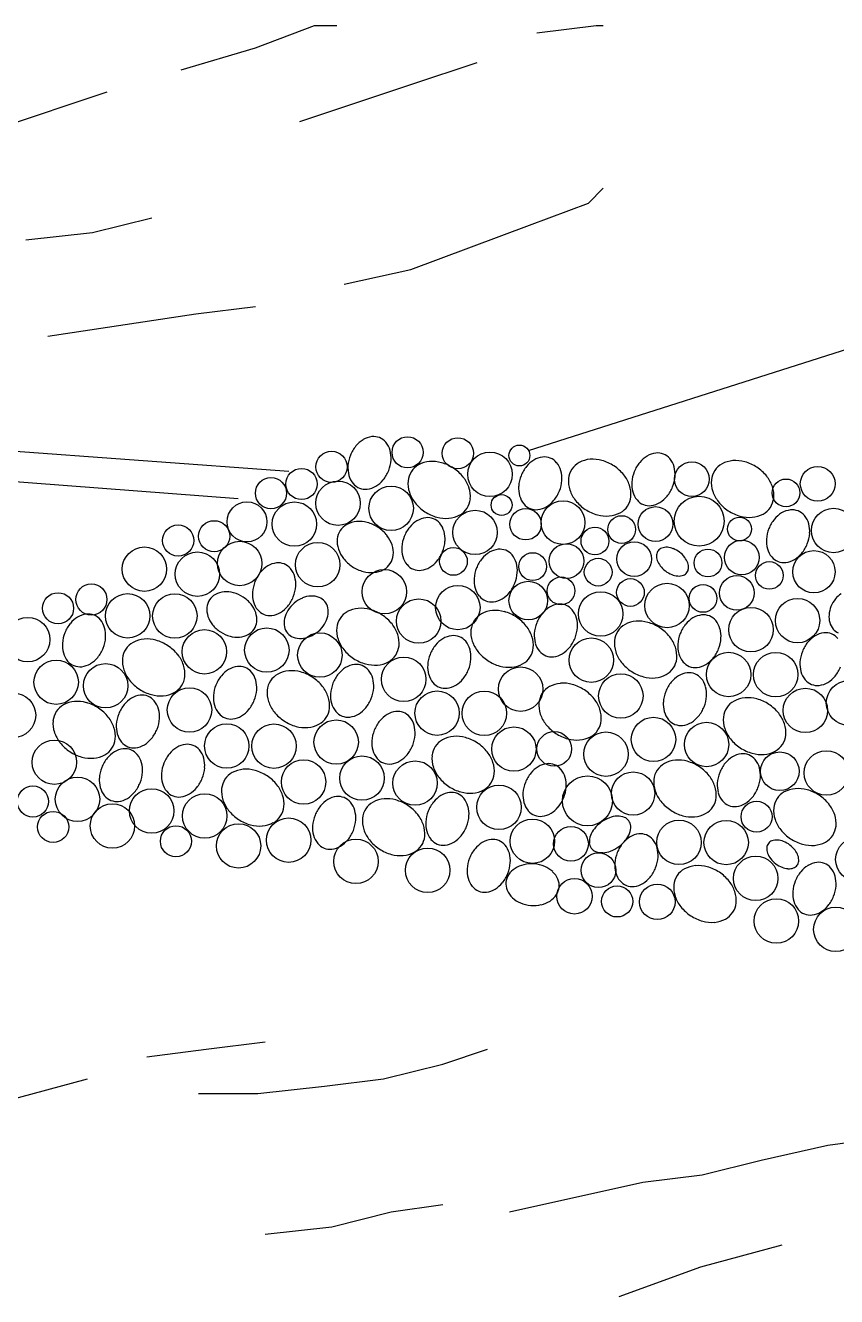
# Paper-space layout 'ESC' of a CAD drawing. Header units: feet, sheet in inches. Extents: x -1.2 to 33.8, y 0.1 to 22.9.
# Drawn here: x 27.575 to 28.663, y 5.804 to 7.51 of the extents above; entities that cross this region are included whole.
import ezdxf

# ---------------------------------------------------------------- set-up
doc = ezdxf.new("R2010")
doc.units = ezdxf.units.FT
doc.header["$MEASUREMENT"] = 0
doc.layers.add('TBLK', color=7, linetype='Continuous')

# ---------------------------------------------------------------- blocks, each defined once
blk = doc.blocks.new('ESC DET')
at = {"layer": 'TBLK'}
for p, q in [((29.5364, 7.9887), (29.6156, 8.0186)), ((29.6156, 8.0186), (29.6456, 8.0186)), ((29.9138, 8.0087), (29.9934, 8.0186)), ((29.9934, 8.0186), (30.0031, 8.0186)), ((29.4368, 7.9588), (29.5364, 7.9887)), ((29.7448, 7.9391), (29.8341, 7.969)), ((29.5961, 7.8895), (29.7448, 7.9391)), ((29.0099, 7.8199), (29.3377, 7.9293)), ((29.9832, 7.7802), (30.0031, 7.8002)), ((29.904, 7.7506), (29.9832, 7.7802)), ((29.3178, 7.7405), (29.3974, 7.7605)), ((29.7448, 7.6909), (29.904, 7.7506)), ((29.2284, 7.7306), (29.3178, 7.7405)), ((29.6554, 7.6711), (29.7448, 7.6909)), ((29.2581, 7.6015), (29.4567, 7.6314)), ((29.4567, 7.6314), (29.5364, 7.6413)), ((29.9027, 7.4482), (30.3327, 7.5851)), ((27.815, 7.549), (29.5811, 7.4204)), ((27.815, 7.5133), (29.5131, 7.3836)), ((29.4703, 6.6447), (29.5495, 6.6545)), ((29.3906, 6.6345), (29.4703, 6.6447)), ((29.788, 6.6247), (29.8477, 6.6447)), ((29.7083, 6.6049), (29.788, 6.6247)), ((29.2018, 6.5751), (29.311, 6.6049)), ((29.6291, 6.5951), (29.7083, 6.6049)), ((29.5397, 6.5849), (29.6291, 6.5951)), ((29.4601, 6.5849), (29.5397, 6.5849)), ((30.3043, 6.5156), (30.3741, 6.5255)), ((30.2149, 6.4956), (30.3043, 6.5156)), ((30.1357, 6.4759), (30.2149, 6.4956)), ((29.8773, 6.4263), (30.0561, 6.466)), ((30.0561, 6.466), (30.1357, 6.4759)), ((29.7185, 6.4263), (29.788, 6.4362)), ((29.6389, 6.4063), (29.7185, 6.4263)), ((29.5495, 6.3964), (29.6389, 6.4063)), ((30.1338, 6.3523), (30.2431, 6.3822)), ((30.0245, 6.3126), (30.1338, 6.3523))]:
    blk.add_line(p, q, dxfattribs=at)
for centre, radius in [((29.7406, 7.4456), 0.0209), ((29.808, 7.4443), 0.0209), ((29.6386, 7.4261), 0.0209), ((29.8511, 7.4161), 0.0298), ((29.8906, 7.4413), 0.014), ((29.5983, 7.4031), 0.0209), ((30.122, 7.4097), 0.0233), ((30.2908, 7.4034), 0.0233), ((29.5573, 7.3908), 0.0209), ((29.6473, 7.3773), 0.0298), ((30.2483, 7.3912), 0.0186), ((29.7185, 7.3705), 0.0298), ((29.8667, 7.3749), 0.014), ((29.5251, 7.3523), 0.0268), ((29.5887, 7.3493), 0.0298), ((29.8989, 7.3491), 0.0211), ((29.9491, 7.3513), 0.0293), ((30.0732, 7.3494), 0.0233), ((30.1318, 7.3532), 0.0334), ((30.3121, 7.3407), 0.0298), ((29.4811, 7.333), 0.0209), ((29.8311, 7.3381), 0.0298), ((30.0278, 7.342), 0.0186), ((30.1859, 7.3427), 0.016), ((29.4327, 7.3272), 0.0209), ((29.9919, 7.3265), 0.0186), ((29.5153, 7.2964), 0.0298), ((29.62, 7.2948), 0.0298), ((29.9538, 7.2997), 0.0233), ((30.0446, 7.3024), 0.0233), ((30.1889, 7.3045), 0.0233), ((29.3875, 7.2888), 0.0298), ((29.4586, 7.2821), 0.0298), ((29.8021, 7.2992), 0.0186), ((29.9084, 7.2923), 0.0186), ((29.9963, 7.2848), 0.0186), ((30.1436, 7.2971), 0.0186), ((30.2857, 7.2853), 0.0284), ((29.7094, 7.2585), 0.0298), ((30.2259, 7.2804), 0.0185), ((29.3163, 7.2481), 0.0209), ((29.9025, 7.2466), 0.0259), ((29.9465, 7.2597), 0.0186), ((30.0396, 7.2575), 0.0186), ((30.0887, 7.24), 0.0298), ((30.137, 7.2495), 0.0186), ((30.1824, 7.2569), 0.0233), ((29.2716, 7.2363), 0.0209), ((29.365, 7.2262), 0.0298), ((29.4283, 7.226), 0.0298), ((29.808, 7.2373), 0.0298), ((29.9996, 7.2287), 0.0298), ((29.7555, 7.2191), 0.0298), ((30.2013, 7.2076), 0.0298), ((30.2638, 7.2198), 0.0298), ((29.231, 7.1943), 0.0298), ((29.468, 7.1779), 0.0298), ((29.5517, 7.1802), 0.0298), ((29.6229, 7.1735), 0.0298), ((29.987, 7.1667), 0.0298), ((29.2691, 7.1371), 0.0298), ((29.7354, 7.141), 0.0298), ((30.1713, 7.1474), 0.0298), ((30.2345, 7.1473), 0.0298), ((29.3354, 7.1323), 0.0298), ((29.8922, 7.1278), 0.0298), ((30.0267, 7.1186), 0.0298), ((30.3321, 7.1092), 0.0298), ((29.2118, 7.0927), 0.0298), ((29.448, 7.0998), 0.0298), ((29.7802, 7.0956), 0.0298), ((29.8435, 7.0954), 0.0298), ((30.2743, 7.0992), 0.0298), ((29.498, 7.0515), 0.0298), ((29.5613, 7.0513), 0.0298), ((29.6448, 7.0567), 0.0298), ((30.0705, 7.0603), 0.0298), ((30.1417, 7.0535), 0.0298), ((29.8832, 7.0473), 0.0298), ((29.9374, 7.0475), 0.0233), ((30.0067, 7.0405), 0.0298), ((29.2667, 7.0297), 0.0298), ((29.601, 7.0032), 0.0298), ((29.6794, 7.0084), 0.0298), ((29.7506, 7.0017), 0.0298), ((30.24, 7.0176), 0.0259), ((30.3025, 7.0153), 0.0298), ((30.0432, 6.9877), 0.029), ((29.2379, 6.977), 0.0209), ((29.2977, 6.98), 0.0298), ((29.8632, 6.9692), 0.0298), ((29.9819, 6.9778), 0.0336), ((29.3972, 6.9643), 0.0298), ((29.4684, 6.9576), 0.0298), ((29.265, 6.9428), 0.0209), ((29.3446, 6.9442), 0.0298), ((30.2088, 6.9566), 0.0208), ((29.4298, 6.9236), 0.0209), ((29.5138, 6.9174), 0.0298), ((29.581, 6.9251), 0.0298), ((29.908, 6.9237), 0.0298), ((30.1047, 6.9221), 0.0298), ((30.168, 6.9219), 0.0298), ((29.6713, 6.8966), 0.0298), ((29.9598, 6.9201), 0.0233), ((30.3447, 6.8993), 0.0298), ((29.7675, 6.8847), 0.0298), ((29.9967, 6.8847), 0.0233), ((30.2077, 6.8738), 0.0298), ((29.9645, 6.8498), 0.0238), ((30.0217, 6.8429), 0.0209), ((30.0756, 6.8423), 0.0238), ((30.2354, 6.8166), 0.0298), ((30.3151, 6.8054), 0.0298)]:
    blk.add_circle(centre, radius, dxfattribs=at)
for centre, radius, start, end in [((29.7003, 7.4305), 0.0375, 121.1501, 140.8811), ((29.6962, 7.4373), 0.0296, 96.9668, 121.1501), ((29.6951, 7.4456), 0.0212, 68.3117, 96.9668), ((29.6951, 7.4456), 0.0212, 39.6566, 68.3117), ((29.6887, 7.4402), 0.0296, 15.4734, 39.6566), ((29.7084, 7.4239), 0.048, 158.3117, 175.7424), ((29.7084, 7.4239), 0.048, 140.8811, 158.3117), ((29.681, 7.4381), 0.0375, 355.7424, 15.4734), ((29.9252, 7.4099), 0.0296, 96.9668, 121.1501), ((29.9242, 7.4182), 0.0212, 68.3117, 96.9668), ((30.0812, 7.4085), 0.0375, 121.1501, 140.8811), ((30.0771, 7.4153), 0.0296, 96.9668, 121.1501), ((30.0761, 7.4236), 0.0212, 68.3117, 96.9668), ((30.0761, 7.4236), 0.0212, 39.6566, 68.3117), ((29.698, 7.4247), 0.0375, 175.7424, 195.4734), ((29.6706, 7.4389), 0.048, 320.8811, 338.3117), ((29.6706, 7.4389), 0.048, 338.3117, 355.7424), ((29.7686, 7.4046), 0.0275, 118.6246, 146.5917), ((29.7731, 7.3964), 0.0369, 94.5496, 118.6246), ((29.7738, 7.3876), 0.0457, 74.4989, 94.5496), ((29.7707, 7.3766), 0.0572, 56.5917, 74.4989), ((29.7707, 7.3766), 0.0572, 38.6845, 56.5917), ((29.9375, 7.3965), 0.048, 140.8811, 158.3117), ((29.9293, 7.4031), 0.0375, 121.1501, 140.8811), ((29.9242, 7.4182), 0.0212, 39.6566, 68.3117), ((29.9178, 7.4129), 0.0296, 15.4734, 39.6566), ((29.9839, 7.4077), 0.0275, 146.5917, 174.5588), ((29.9839, 7.4077), 0.0275, 118.6246, 146.5917), ((29.9884, 7.3995), 0.0369, 94.5496, 118.6246), ((29.9891, 7.3907), 0.0457, 74.4989, 94.5496), ((29.986, 7.3796), 0.0572, 56.5917, 74.4989), ((29.986, 7.3796), 0.0572, 38.6845, 56.5917), ((30.0893, 7.4019), 0.048, 140.8811, 158.3117), ((30.0696, 7.4183), 0.0296, 15.4734, 39.6566), ((30.062, 7.4162), 0.0375, 355.7424, 15.4734), ((30.1756, 7.4059), 0.0275, 118.6246, 146.5917), ((30.1801, 7.3977), 0.0369, 94.5496, 118.6246), ((30.1808, 7.3889), 0.0457, 74.4989, 94.5496), ((30.1778, 7.3778), 0.0572, 56.5917, 74.4989), ((30.1778, 7.3778), 0.0572, 38.6845, 56.5917), ((29.6903, 7.4225), 0.0296, 195.4734, 219.6566), ((29.6787, 7.4323), 0.0375, 301.1501, 320.8811), ((29.7779, 7.4038), 0.0369, 174.5588, 198.6338), ((29.7686, 7.4046), 0.0275, 146.5917, 174.5588), ((29.7797, 7.3837), 0.0457, 18.6338, 38.6845), ((29.9375, 7.3965), 0.048, 158.3117, 175.7424), ((29.8997, 7.4115), 0.048, 338.3117, 355.7424), ((29.9101, 7.4108), 0.0375, 355.7424, 15.4734), ((29.9933, 7.4068), 0.0369, 174.5588, 198.6338), ((29.995, 7.3868), 0.0457, 18.6338, 38.6845), ((30.0789, 7.4027), 0.0375, 175.7424, 195.4734), ((30.0893, 7.4019), 0.048, 158.3117, 175.7424), ((30.0516, 7.417), 0.048, 338.3117, 355.7424), ((30.185, 7.405), 0.0369, 174.5588, 198.6338), ((30.1756, 7.4059), 0.0275, 146.5917, 174.5588), ((30.1867, 7.385), 0.0457, 18.6338, 38.6845), ((29.6839, 7.4172), 0.0212, 219.6566, 248.3117), ((29.6839, 7.4172), 0.0212, 248.3117, 276.9668), ((29.6828, 7.4255), 0.0296, 276.9668, 301.1501), ((29.7863, 7.4066), 0.0457, 198.6338, 218.6845), ((29.788, 7.3865), 0.0369, 354.5588, 18.6338), ((29.927, 7.3973), 0.0375, 175.7424, 195.4734), ((29.9194, 7.3952), 0.0296, 195.4734, 219.6566), ((29.8997, 7.4115), 0.048, 320.8811, 338.3117), ((30.0016, 7.4097), 0.0457, 198.6338, 218.6845), ((30.0033, 7.3896), 0.0369, 354.5588, 18.6338), ((30.0712, 7.4006), 0.0296, 195.4734, 219.6566), ((30.0516, 7.417), 0.048, 320.8811, 338.3117), ((30.1933, 7.4079), 0.0457, 198.6338, 218.6845), ((30.1951, 7.3878), 0.0369, 354.5588, 18.6338), ((29.7952, 7.4137), 0.0572, 218.6845, 236.5917), ((29.7974, 7.3856), 0.0275, 298.6246, 326.5917), ((29.7974, 7.3856), 0.0275, 326.5917, 354.5588), ((29.9129, 7.3898), 0.0212, 219.6566, 248.3117), ((29.9129, 7.3898), 0.0212, 248.3117, 276.9668), ((29.9119, 7.3981), 0.0296, 276.9668, 301.1501), ((29.9078, 7.4049), 0.0375, 301.1501, 320.8811), ((30.0105, 7.4168), 0.0572, 218.6845, 236.5917), ((30.0127, 7.3887), 0.0275, 298.6246, 326.5917), ((30.0127, 7.3887), 0.0275, 326.5917, 354.5588), ((30.0648, 7.3952), 0.0212, 219.6566, 248.3117), ((30.0648, 7.3952), 0.0212, 248.3117, 276.9668), ((30.0638, 7.4036), 0.0296, 276.9668, 301.1501), ((30.0597, 7.4104), 0.0375, 301.1501, 320.8811), ((30.2023, 7.415), 0.0572, 218.6845, 236.5917), ((30.2044, 7.3869), 0.0275, 298.6246, 326.5917), ((30.2044, 7.3869), 0.0275, 326.5917, 354.5588), ((29.7726, 7.3217), 0.0375, 121.1501, 140.8811), ((29.7685, 7.3284), 0.0296, 96.9668, 121.1501), ((29.7952, 7.4137), 0.0572, 236.5917, 254.4989), ((29.7675, 7.3368), 0.0212, 68.3117, 96.9668), ((29.7675, 7.3368), 0.0212, 39.6566, 68.3117), ((29.7922, 7.4027), 0.0457, 254.4989, 274.5496), ((29.7929, 7.3939), 0.0369, 274.5496, 298.6246), ((30.0105, 7.4168), 0.0572, 236.5917, 254.4989), ((30.0075, 7.4058), 0.0457, 254.4989, 274.5496), ((30.0082, 7.397), 0.0369, 274.5496, 298.6246), ((30.2023, 7.415), 0.0572, 236.5917, 254.4989), ((30.1992, 7.404), 0.0457, 254.4989, 274.5496), ((30.1999, 7.3952), 0.0369, 274.5496, 298.6246), ((30.2699, 7.3255), 0.048, 140.8811, 158.3117), ((30.2618, 7.3321), 0.0375, 121.1501, 140.8811), ((30.2577, 7.3389), 0.0296, 96.9668, 121.1501), ((30.2567, 7.3472), 0.0212, 68.3117, 96.9668), ((30.2567, 7.3472), 0.0212, 39.6566, 68.3117), ((30.2503, 7.3418), 0.0296, 15.4734, 39.6566), ((29.6708, 7.3271), 0.0247, 146.5917, 174.5588), ((29.6708, 7.3271), 0.0247, 118.6246, 146.5917), ((29.6749, 7.3196), 0.0332, 94.5496, 118.6246), ((29.6755, 7.3117), 0.0411, 74.4989, 94.5496), ((29.6728, 7.3018), 0.0515, 56.5917, 74.4989), ((29.6728, 7.3018), 0.0515, 38.6845, 56.5917), ((29.7807, 7.3151), 0.048, 140.8811, 158.3117), ((29.761, 7.3314), 0.0296, 15.4734, 39.6566), ((29.7534, 7.3293), 0.0375, 355.7424, 15.4734), ((30.2699, 7.3255), 0.048, 158.3117, 175.7424), ((30.2322, 7.3405), 0.048, 338.3117, 355.7424), ((30.2426, 7.3397), 0.0375, 355.7424, 15.4734), ((29.6793, 7.3263), 0.0332, 174.5588, 198.6338), ((29.6808, 7.3082), 0.0411, 18.6338, 38.6845), ((29.6883, 7.3108), 0.0332, 354.5588, 18.6338), ((29.7807, 7.3151), 0.048, 158.3117, 175.7424), ((29.7429, 7.3301), 0.048, 338.3117, 355.7424), ((30.2595, 7.3263), 0.0375, 175.7424, 195.4734), ((30.2322, 7.3405), 0.048, 320.8811, 338.3117), ((29.6868, 7.3288), 0.0411, 198.6338, 218.6845), ((29.6948, 7.3353), 0.0515, 218.6845, 236.5917), ((29.6968, 7.31), 0.0247, 326.5917, 354.5588), ((29.7703, 7.3158), 0.0375, 175.7424, 195.4734), ((29.7626, 7.3137), 0.0296, 195.4734, 219.6566), ((29.7429, 7.3301), 0.048, 320.8811, 338.3117), ((29.8777, 7.2727), 0.048, 140.8811, 158.3117), ((29.8696, 7.2793), 0.0375, 121.1501, 140.8811), ((29.8655, 7.2861), 0.0296, 96.9668, 121.1501), ((29.8645, 7.2944), 0.0212, 68.3117, 96.9668), ((29.8645, 7.2944), 0.0212, 39.6566, 68.3117), ((29.858, 7.2891), 0.0296, 15.4734, 39.6566), ((30.0851, 7.3072), 0.0105, 142.7274, 175.2468), ((30.0928, 7.3066), 0.0183, 175.2468, 199.7156), ((30.0851, 7.3072), 0.0105, 110.208, 142.7274), ((30.0878, 7.2999), 0.0183, 85.7391, 110.208), ((30.0872, 7.292), 0.0262, 67.7896, 85.7391), ((30.083, 7.2819), 0.0372, 52.7274, 67.7896), ((30.083, 7.2819), 0.0372, 37.6651, 52.7274), ((30.0917, 7.2885), 0.0262, 19.7156, 37.6651), ((30.2519, 7.3241), 0.0296, 195.4734, 219.6566), ((30.2454, 7.3188), 0.0212, 219.6566, 248.3117), ((30.2444, 7.3271), 0.0296, 276.9668, 301.1501), ((30.2403, 7.3339), 0.0375, 301.1501, 320.8811), ((29.5723, 7.261), 0.0375, 121.1501, 140.8811), ((29.5682, 7.2678), 0.0296, 96.9668, 121.1501), ((29.5672, 7.2761), 0.0212, 68.3117, 96.9668), ((29.5672, 7.2761), 0.0212, 39.6566, 68.3117), ((29.5607, 7.2707), 0.0296, 15.4734, 39.6566), ((29.6948, 7.3353), 0.0515, 236.5917, 254.4989), ((29.6921, 7.3253), 0.0411, 254.4989, 274.5496), ((29.6927, 7.3174), 0.0332, 274.5496, 298.6246), ((29.6968, 7.31), 0.0247, 298.6246, 326.5917), ((29.7562, 7.3084), 0.0212, 219.6566, 248.3117), ((29.7562, 7.3084), 0.0212, 248.3117, 276.9668), ((29.7551, 7.3167), 0.0296, 276.9668, 301.1501), ((29.751, 7.3235), 0.0375, 301.1501, 320.8811), ((29.8777, 7.2727), 0.048, 158.3117, 175.7424), ((29.8504, 7.287), 0.0375, 355.7424, 15.4734), ((30.1003, 7.3093), 0.0262, 199.7156, 217.6651), ((30.109, 7.316), 0.0372, 217.6651, 232.7274), ((30.109, 7.316), 0.0372, 232.7274, 247.7896), ((30.107, 7.2906), 0.0105, 322.7274, 355.2468), ((30.0992, 7.2912), 0.0183, 355.2468, 19.7156), ((30.2454, 7.3188), 0.0212, 248.3117, 276.9668), ((29.5804, 7.2544), 0.048, 158.3117, 175.7424), ((29.5804, 7.2544), 0.048, 140.8811, 158.3117), ((29.5531, 7.2686), 0.0375, 355.7424, 15.4734), ((29.8673, 7.2735), 0.0375, 175.7424, 195.4734), ((29.8399, 7.2877), 0.048, 320.8811, 338.3117), ((29.8399, 7.2877), 0.048, 338.3117, 355.7424), ((30.1048, 7.3058), 0.0262, 247.7896, 265.7391), ((30.1043, 7.2979), 0.0183, 265.7391, 290.208), ((30.107, 7.2906), 0.0105, 290.208, 322.7274), ((29.4932, 7.2355), 0.022, 118.6246, 146.5917), ((29.4968, 7.2289), 0.0295, 94.5496, 118.6246), ((29.4974, 7.2219), 0.0366, 74.4989, 94.5496), ((29.4949, 7.2131), 0.0457, 56.5917, 74.4989), ((29.4949, 7.2131), 0.0457, 38.6845, 56.5917), ((29.57, 7.2551), 0.0375, 175.7424, 195.4734), ((29.5426, 7.2694), 0.048, 320.8811, 338.3117), ((29.5426, 7.2694), 0.048, 338.3117, 355.7424), ((29.6127, 7.219), 0.0338, 93.1962, 112.9272), ((29.6123, 7.2261), 0.0266, 69.0129, 93.1962), ((29.615, 7.2331), 0.0191, 40.3578, 69.0129), ((29.8596, 7.2714), 0.0296, 195.4734, 219.6566), ((29.8532, 7.266), 0.0212, 219.6566, 248.3117), ((29.8481, 7.2811), 0.0375, 301.1501, 320.8811), ((30.3378, 7.2299), 0.03, 121.1501, 140.8811), ((29.5007, 7.2348), 0.0295, 174.5588, 198.6338), ((29.4932, 7.2355), 0.022, 146.5917, 174.5588), ((29.5021, 7.2188), 0.0366, 18.6338, 38.6845), ((29.5623, 7.253), 0.0296, 195.4734, 219.6566), ((29.5559, 7.2477), 0.0212, 219.6566, 248.3117), ((29.5507, 7.2628), 0.0375, 301.1501, 320.8811), ((29.6164, 7.2103), 0.0432, 130.3578, 147.7885), ((29.6164, 7.2103), 0.0432, 112.9272, 130.3578), ((29.615, 7.2331), 0.0191, 11.7027, 40.3578), ((29.6076, 7.2316), 0.0266, 347.5195, 11.7027), ((29.6774, 7.1994), 0.0369, 94.5496, 118.6246), ((29.6781, 7.1906), 0.0457, 74.4989, 94.5496), ((29.6751, 7.1795), 0.0572, 56.5917, 74.4989), ((29.8532, 7.266), 0.0212, 248.3117, 276.9668), ((29.8522, 7.2743), 0.0296, 276.9668, 301.1501), ((29.9503, 7.2056), 0.0375, 121.1501, 140.8811), ((29.9462, 7.2124), 0.0296, 96.9668, 121.1501), ((29.9452, 7.2207), 0.0212, 68.3117, 96.9668), ((29.9452, 7.2207), 0.0212, 39.6566, 68.3117), ((29.9387, 7.2153), 0.0296, 15.4734, 39.6566), ((30.3443, 7.2246), 0.0384, 158.3117, 175.7424), ((30.3443, 7.2246), 0.0384, 140.8811, 158.3117), ((29.3172, 7.1923), 0.0375, 121.1501, 140.8811), ((29.3131, 7.1991), 0.0296, 96.9668, 121.1501), ((29.3121, 7.2074), 0.0212, 68.3117, 96.9668), ((29.3121, 7.2074), 0.0212, 39.6566, 68.3117), ((29.3056, 7.202), 0.0296, 15.4734, 39.6566), ((29.5074, 7.2371), 0.0366, 198.6338, 218.6845), ((29.5163, 7.2203), 0.022, 326.5917, 354.5588), ((29.5088, 7.2211), 0.0295, 354.5588, 18.6338), ((29.5559, 7.2477), 0.0212, 248.3117, 276.9668), ((29.5548, 7.256), 0.0296, 276.9668, 301.1501), ((29.6014, 7.2169), 0.0266, 167.5195, 191.7027), ((29.6084, 7.2153), 0.0338, 147.7885, 167.5195), ((29.6006, 7.2331), 0.0338, 327.7885, 347.5195), ((29.6729, 7.2076), 0.0275, 146.5917, 174.5588), ((29.6729, 7.2076), 0.0275, 118.6246, 146.5917), ((29.6751, 7.1795), 0.0572, 38.6845, 56.5917), ((29.853, 7.2048), 0.0275, 146.5917, 174.5588), ((29.853, 7.2048), 0.0275, 118.6246, 146.5917), ((29.8575, 7.1965), 0.0369, 94.5496, 118.6246), ((29.8582, 7.1877), 0.0457, 74.4989, 94.5496), ((29.8551, 7.1767), 0.0572, 56.5917, 74.4989), ((29.8551, 7.1767), 0.0572, 38.6845, 56.5917), ((29.9584, 7.199), 0.048, 158.3117, 175.7424), ((29.9584, 7.199), 0.048, 140.8811, 158.3117), ((29.9311, 7.2132), 0.0375, 355.7424, 15.4734), ((30.05, 7.1821), 0.0369, 94.5496, 118.6246), ((30.0507, 7.1734), 0.0457, 74.4989, 94.5496), ((30.0476, 7.1623), 0.0572, 56.5917, 74.4989), ((30.1428, 7.1912), 0.0375, 121.1501, 140.8811), ((30.1387, 7.198), 0.0296, 96.9668, 121.1501), ((30.1377, 7.2063), 0.0212, 68.3117, 96.9668), ((30.1377, 7.2063), 0.0212, 39.6566, 68.3117), ((30.1312, 7.201), 0.0296, 15.4734, 39.6566), ((30.3359, 7.2252), 0.03, 175.7424, 195.4734), ((30.3298, 7.2236), 0.0237, 195.4734, 219.6566), ((29.3253, 7.1857), 0.048, 158.3117, 175.7424), ((29.3253, 7.1857), 0.048, 140.8811, 158.3117), ((29.298, 7.1999), 0.0375, 355.7424, 15.4734), ((29.5146, 7.2428), 0.0457, 218.6845, 236.5917), ((29.5146, 7.2428), 0.0457, 236.5917, 254.4989), ((29.5127, 7.227), 0.0295, 274.5496, 298.6246), ((29.5163, 7.2203), 0.022, 298.6246, 326.5917), ((29.594, 7.2153), 0.0191, 191.7027, 220.3578), ((29.594, 7.2153), 0.0191, 220.3578, 249.0129), ((29.5927, 7.2382), 0.0432, 292.9272, 310.3578), ((29.5927, 7.2382), 0.0432, 310.3578, 327.7885), ((29.6823, 7.2067), 0.0369, 174.5588, 198.6338), ((29.684, 7.1867), 0.0457, 18.6338, 38.6845), ((29.6924, 7.1895), 0.0369, 354.5588, 18.6338), ((29.8032, 7.1701), 0.0296, 96.9668, 121.1501), ((29.8022, 7.1785), 0.0212, 68.3117, 96.9668), ((29.8623, 7.2039), 0.0369, 174.5588, 198.6338), ((29.8641, 7.1839), 0.0457, 18.6338, 38.6845), ((29.948, 7.1998), 0.0375, 175.7424, 195.4734), ((29.9206, 7.214), 0.048, 338.3117, 355.7424), ((30.0455, 7.1904), 0.0275, 146.5917, 174.5588), ((30.0455, 7.1904), 0.0275, 118.6246, 146.5917), ((30.0476, 7.1623), 0.0572, 38.6845, 56.5917), ((30.1509, 7.1846), 0.048, 158.3117, 175.7424), ((30.1509, 7.1846), 0.048, 140.8811, 158.3117), ((30.1236, 7.1988), 0.0375, 355.7424, 15.4734), ((30.3026, 7.1739), 0.0296, 96.9668, 121.1501), ((30.3016, 7.1823), 0.0212, 68.3117, 96.9668), ((30.3016, 7.1823), 0.0212, 39.6566, 68.3117), ((30.3247, 7.2193), 0.017, 219.6566, 248.3117), ((29.3149, 7.1864), 0.0375, 175.7424, 195.4734), ((29.2876, 7.2007), 0.048, 320.8811, 338.3117), ((29.2876, 7.2007), 0.048, 338.3117, 355.7424), ((29.3855, 7.1664), 0.0275, 118.6246, 146.5917), ((29.39, 7.1582), 0.0369, 94.5496, 118.6246), ((29.3907, 7.1494), 0.0457, 74.4989, 94.5496), ((29.3876, 7.1383), 0.0572, 56.5917, 74.4989), ((29.3876, 7.1383), 0.0572, 38.6845, 56.5917), ((29.5121, 7.234), 0.0366, 254.4989, 274.5496), ((29.5967, 7.2224), 0.0266, 249.0129, 273.1962), ((29.5963, 7.2295), 0.0338, 273.1962, 292.9272), ((29.6906, 7.2096), 0.0457, 198.6338, 218.6845), ((29.7017, 7.1886), 0.0275, 326.5917, 354.5588), ((29.8154, 7.1567), 0.048, 140.8811, 158.3117), ((29.8073, 7.1633), 0.0375, 121.1501, 140.8811), ((29.8022, 7.1785), 0.0212, 39.6566, 68.3117), ((29.7958, 7.1731), 0.0296, 15.4734, 39.6566), ((29.8707, 7.2067), 0.0457, 198.6338, 218.6845), ((29.8818, 7.1858), 0.0275, 326.5917, 354.5588), ((29.8724, 7.1867), 0.0369, 354.5588, 18.6338), ((29.9403, 7.1976), 0.0296, 195.4734, 219.6566), ((29.9287, 7.2074), 0.0375, 301.1501, 320.8811), ((29.9206, 7.214), 0.048, 320.8811, 338.3117), ((30.0549, 7.1895), 0.0369, 174.5588, 198.6338), ((30.0566, 7.1695), 0.0457, 18.6338, 38.6845), ((30.0649, 7.1723), 0.0369, 354.5588, 18.6338), ((30.1405, 7.1854), 0.0375, 175.7424, 195.4734), ((30.1132, 7.1996), 0.048, 338.3117, 355.7424), ((30.3148, 7.1606), 0.048, 140.8811, 158.3117), ((30.3067, 7.1671), 0.0375, 121.1501, 140.8811), ((29.3073, 7.1843), 0.0296, 195.4734, 219.6566), ((29.3008, 7.179), 0.0212, 219.6566, 248.3117), ((29.2957, 7.1941), 0.0375, 301.1501, 320.8811), ((29.3949, 7.1655), 0.0369, 174.5588, 198.6338), ((29.3855, 7.1664), 0.0275, 146.5917, 174.5588), ((29.3966, 7.1455), 0.0457, 18.6338, 38.6845), ((29.6996, 7.2167), 0.0572, 218.6845, 236.5917), ((29.6996, 7.2167), 0.0572, 236.5917, 254.4989), ((29.7017, 7.1886), 0.0275, 298.6246, 326.5917), ((29.8154, 7.1567), 0.048, 158.3117, 175.7424), ((29.7777, 7.1718), 0.048, 338.3117, 355.7424), ((29.7881, 7.171), 0.0375, 355.7424, 15.4734), ((29.8796, 7.2139), 0.0572, 218.6845, 236.5917), ((29.8796, 7.2139), 0.0572, 236.5917, 254.4989), ((29.8818, 7.1858), 0.0275, 298.6246, 326.5917), ((29.9339, 7.1923), 0.0212, 219.6566, 248.3117), ((29.9339, 7.1923), 0.0212, 248.3117, 276.9668), ((29.9329, 7.2006), 0.0296, 276.9668, 301.1501), ((30.0632, 7.1923), 0.0457, 198.6338, 218.6845), ((30.0743, 7.1714), 0.0275, 326.5917, 354.5588), ((30.1329, 7.1833), 0.0296, 195.4734, 219.6566), ((30.1213, 7.193), 0.0375, 301.1501, 320.8811), ((30.1132, 7.1996), 0.048, 320.8811, 338.3117), ((30.3148, 7.1606), 0.048, 158.3117, 175.7424), ((29.3008, 7.179), 0.0212, 248.3117, 276.9668), ((29.2998, 7.1873), 0.0296, 276.9668, 301.1501), ((29.4032, 7.1684), 0.0457, 198.6338, 218.6845), ((29.4049, 7.1483), 0.0369, 354.5588, 18.6338), ((29.5199, 7.1221), 0.0375, 121.1501, 140.8811), ((29.5158, 7.1289), 0.0296, 96.9668, 121.1501), ((29.5148, 7.1372), 0.0212, 68.3117, 96.9668), ((29.5148, 7.1372), 0.0212, 39.6566, 68.3117), ((29.5083, 7.1319), 0.0296, 15.4734, 39.6566), ((29.5841, 7.1156), 0.0369, 94.5496, 118.6246), ((29.5848, 7.1068), 0.0457, 74.4989, 94.5496), ((29.5818, 7.0958), 0.0572, 56.5917, 74.4989), ((29.6851, 7.1181), 0.048, 140.8811, 158.3117), ((29.6769, 7.1246), 0.0375, 121.1501, 140.8811), ((29.6728, 7.1314), 0.0296, 96.9668, 121.1501), ((29.6718, 7.1398), 0.0212, 68.3117, 96.9668), ((29.6718, 7.1398), 0.0212, 39.6566, 68.3117), ((29.6965, 7.2057), 0.0457, 254.4989, 274.5496), ((29.6654, 7.1344), 0.0296, 15.4734, 39.6566), ((29.6972, 7.1969), 0.0369, 274.5496, 298.6246), ((29.805, 7.1575), 0.0375, 175.7424, 195.4734), ((29.7777, 7.1718), 0.048, 320.8811, 338.3117), ((29.8766, 7.2028), 0.0457, 254.4989, 274.5496), ((29.8773, 7.194), 0.0369, 274.5496, 298.6246), ((30.0722, 7.1995), 0.0572, 218.6845, 236.5917), ((30.0722, 7.1995), 0.0572, 236.5917, 254.4989), ((30.0743, 7.1714), 0.0275, 298.6246, 326.5917), ((30.1194, 7.1203), 0.0296, 96.9668, 121.1501), ((30.1264, 7.1779), 0.0212, 219.6566, 248.3117), ((30.1183, 7.1286), 0.0212, 68.3117, 96.9668), ((30.1264, 7.1779), 0.0212, 248.3117, 276.9668), ((30.1183, 7.1286), 0.0212, 39.6566, 68.3117), ((30.1254, 7.1862), 0.0296, 276.9668, 301.1501), ((30.3044, 7.1613), 0.0375, 175.7424, 195.4734), ((30.2967, 7.1592), 0.0296, 195.4734, 219.6566), ((30.277, 7.1756), 0.048, 320.8811, 338.3117), ((29.4122, 7.1755), 0.0572, 218.6845, 236.5917), ((29.4143, 7.1474), 0.0275, 298.6246, 326.5917), ((29.4143, 7.1474), 0.0275, 326.5917, 354.5588), ((29.528, 7.1155), 0.048, 158.3117, 175.7424), ((29.528, 7.1155), 0.048, 140.8811, 158.3117), ((29.5007, 7.1298), 0.0375, 355.7424, 15.4734), ((29.5796, 7.1238), 0.0275, 146.5917, 174.5588), ((29.5796, 7.1238), 0.0275, 118.6246, 146.5917), ((29.5818, 7.0958), 0.0572, 38.6845, 56.5917), ((29.5907, 7.1029), 0.0457, 18.6338, 38.6845), ((29.6851, 7.1181), 0.048, 158.3117, 175.7424), ((29.6577, 7.1323), 0.0375, 355.7424, 15.4734), ((29.7974, 7.1554), 0.0296, 195.4734, 219.6566), ((29.7909, 7.1501), 0.0212, 219.6566, 248.3117), ((29.7899, 7.1584), 0.0296, 276.9668, 301.1501), ((29.7858, 7.1652), 0.0375, 301.1501, 320.8811), ((29.9442, 7.1071), 0.0275, 118.6246, 146.5917), ((29.9487, 7.0988), 0.0369, 94.5496, 118.6246), ((29.9494, 7.0901), 0.0457, 74.4989, 94.5496), ((29.9463, 7.079), 0.0572, 56.5917, 74.4989), ((30.0691, 7.1884), 0.0457, 254.4989, 274.5496), ((30.0698, 7.1797), 0.0369, 274.5496, 298.6246), ((30.1316, 7.1069), 0.048, 140.8811, 158.3117), ((30.1235, 7.1135), 0.0375, 121.1501, 140.8811), ((30.1119, 7.1233), 0.0296, 15.4734, 39.6566), ((30.1042, 7.1211), 0.0375, 355.7424, 15.4734), ((30.2903, 7.1539), 0.0212, 219.6566, 248.3117), ((30.2903, 7.1539), 0.0212, 248.3117, 276.9668), ((30.2893, 7.1622), 0.0296, 276.9668, 301.1501), ((30.2852, 7.169), 0.0375, 301.1501, 320.8811), ((29.3895, 7.0834), 0.0375, 121.1501, 140.8811), ((29.3854, 7.0902), 0.0296, 96.9668, 121.1501), ((29.4122, 7.1755), 0.0572, 236.5917, 254.4989), ((29.3844, 7.0986), 0.0212, 68.3117, 96.9668), ((29.3844, 7.0986), 0.0212, 39.6566, 68.3117), ((29.4091, 7.1645), 0.0457, 254.4989, 274.5496), ((29.4098, 7.1557), 0.0369, 274.5496, 298.6246), ((29.5176, 7.1163), 0.0375, 175.7424, 195.4734), ((29.4903, 7.1306), 0.048, 338.3117, 355.7424), ((29.589, 7.123), 0.0369, 174.5588, 198.6338), ((29.5991, 7.1057), 0.0369, 354.5588, 18.6338), ((29.6746, 7.1188), 0.0375, 175.7424, 195.4734), ((29.6473, 7.1331), 0.048, 320.8811, 338.3117), ((29.6473, 7.1331), 0.048, 338.3117, 355.7424), ((29.7909, 7.1501), 0.0212, 248.3117, 276.9668), ((29.9442, 7.1071), 0.0275, 146.5917, 174.5588), ((29.9463, 7.079), 0.0572, 38.6845, 56.5917), ((29.9553, 7.0862), 0.0457, 18.6338, 38.6845), ((30.1316, 7.1069), 0.048, 158.3117, 175.7424), ((30.0938, 7.1219), 0.048, 338.3117, 355.7424), ((30.1963, 7.0794), 0.0369, 94.5496, 118.6246), ((30.197, 7.0706), 0.0457, 74.4989, 94.5496), ((30.1939, 7.0596), 0.0572, 56.5917, 74.4989), ((29.2922, 7.0826), 0.0275, 146.5917, 174.5588), ((29.2922, 7.0826), 0.0275, 118.6246, 146.5917), ((29.2967, 7.0744), 0.0369, 94.5496, 118.6246), ((29.2974, 7.0656), 0.0457, 74.4989, 94.5496), ((29.2943, 7.0546), 0.0572, 56.5917, 74.4989), ((29.2943, 7.0546), 0.0572, 38.6845, 56.5917), ((29.3976, 7.0768), 0.048, 140.8811, 158.3117), ((29.3779, 7.0932), 0.0296, 15.4734, 39.6566), ((29.3703, 7.0911), 0.0375, 355.7424, 15.4734), ((29.51, 7.1142), 0.0296, 195.4734, 219.6566), ((29.4984, 7.124), 0.0375, 301.1501, 320.8811), ((29.4903, 7.1306), 0.048, 320.8811, 338.3117), ((29.5973, 7.1258), 0.0457, 198.6338, 218.6845), ((29.6063, 7.1329), 0.0572, 218.6845, 236.5917), ((29.6084, 7.1048), 0.0275, 326.5917, 354.5588), ((29.667, 7.1167), 0.0296, 195.4734, 219.6566), ((29.6605, 7.1114), 0.0212, 219.6566, 248.3117), ((29.6554, 7.1265), 0.0375, 301.1501, 320.8811), ((29.7283, 7.0684), 0.0296, 96.9668, 121.1501), ((29.7273, 7.0768), 0.0212, 68.3117, 96.9668), ((29.9536, 7.1062), 0.0369, 174.5588, 198.6338), ((29.9636, 7.089), 0.0369, 354.5588, 18.6338), ((30.1211, 7.1077), 0.0375, 175.7424, 195.4734), ((30.1135, 7.1056), 0.0296, 195.4734, 219.6566), ((30.0938, 7.1219), 0.048, 320.8811, 338.3117), ((30.1917, 7.0877), 0.0275, 146.5917, 174.5588), ((30.1917, 7.0877), 0.0275, 118.6246, 146.5917), ((30.1939, 7.0596), 0.0572, 38.6845, 56.5917), ((29.3016, 7.0818), 0.0369, 174.5588, 198.6338), ((29.3033, 7.0617), 0.0457, 18.6338, 38.6845), ((29.3872, 7.0776), 0.0375, 175.7424, 195.4734), ((29.3976, 7.0768), 0.048, 158.3117, 175.7424), ((29.3599, 7.0919), 0.048, 338.3117, 355.7424), ((29.5035, 7.1089), 0.0212, 219.6566, 248.3117), ((29.5035, 7.1089), 0.0212, 248.3117, 276.9668), ((29.5025, 7.1172), 0.0296, 276.9668, 301.1501), ((29.6063, 7.1329), 0.0572, 236.5917, 254.4989), ((29.6039, 7.1131), 0.0369, 274.5496, 298.6246), ((29.6084, 7.1048), 0.0275, 298.6246, 326.5917), ((29.6605, 7.1114), 0.0212, 248.3117, 276.9668), ((29.6595, 7.1197), 0.0296, 276.9668, 301.1501), ((29.7405, 7.055), 0.048, 140.8811, 158.3117), ((29.7324, 7.0616), 0.0375, 121.1501, 140.8811), ((29.7273, 7.0768), 0.0212, 39.6566, 68.3117), ((29.7208, 7.0714), 0.0296, 15.4734, 39.6566), ((29.9619, 7.109), 0.0457, 198.6338, 218.6845), ((29.9709, 7.1162), 0.0572, 218.6845, 236.5917), ((29.973, 7.0881), 0.0275, 326.5917, 354.5588), ((30.107, 7.1002), 0.0212, 219.6566, 248.3117), ((30.107, 7.1002), 0.0212, 248.3117, 276.9668), ((30.106, 7.1085), 0.0296, 276.9668, 301.1501), ((30.1019, 7.1153), 0.0375, 301.1501, 320.8811), ((30.2011, 7.0868), 0.0369, 174.5588, 198.6338), ((30.2028, 7.0668), 0.0457, 18.6338, 38.6845), ((30.2112, 7.0696), 0.0369, 354.5588, 18.6338), ((29.3099, 7.0846), 0.0457, 198.6338, 218.6845), ((29.3116, 7.0645), 0.0369, 354.5588, 18.6338), ((29.3796, 7.0755), 0.0296, 195.4734, 219.6566), ((29.3599, 7.0919), 0.048, 320.8811, 338.3117), ((29.6032, 7.1219), 0.0457, 254.4989, 274.5496), ((29.7405, 7.055), 0.048, 158.3117, 175.7424), ((29.7028, 7.0701), 0.048, 338.3117, 355.7424), ((29.7132, 7.0693), 0.0375, 355.7424, 15.4734), ((29.8052, 7.0275), 0.0369, 94.5496, 118.6246), ((29.8059, 7.0188), 0.0457, 74.4989, 94.5496), ((29.9709, 7.1162), 0.0572, 236.5917, 254.4989), ((29.9685, 7.0964), 0.0369, 274.5496, 298.6246), ((29.973, 7.0881), 0.0275, 298.6246, 326.5917), ((30.2095, 7.0896), 0.0457, 198.6338, 218.6845), ((30.2206, 7.0687), 0.0275, 326.5917, 354.5588), ((29.3189, 7.0917), 0.0572, 218.6845, 236.5917), ((29.321, 7.0636), 0.0275, 298.6246, 326.5917), ((29.321, 7.0636), 0.0275, 326.5917, 354.5588), ((29.3626, 7.0182), 0.0296, 96.9668, 121.1501), ((29.3731, 7.0702), 0.0212, 219.6566, 248.3117), ((29.3616, 7.0266), 0.0212, 68.3117, 96.9668), ((29.3731, 7.0702), 0.0212, 248.3117, 276.9668), ((29.3616, 7.0266), 0.0212, 39.6566, 68.3117), ((29.3721, 7.0785), 0.0296, 276.9668, 301.1501), ((29.368, 7.0853), 0.0375, 301.1501, 320.8811), ((29.4502, 7.0175), 0.0375, 121.1501, 140.8811), ((29.4461, 7.0243), 0.0296, 96.9668, 121.1501), ((29.445, 7.0326), 0.0212, 68.3117, 96.9668), ((29.445, 7.0326), 0.0212, 39.6566, 68.3117), ((29.4386, 7.0273), 0.0296, 15.4734, 39.6566), ((29.7301, 7.0558), 0.0375, 175.7424, 195.4734), ((29.7225, 7.0537), 0.0296, 195.4734, 219.6566), ((29.7028, 7.0701), 0.048, 320.8811, 338.3117), ((29.8007, 7.0358), 0.0275, 146.5917, 174.5588), ((29.8007, 7.0358), 0.0275, 118.6246, 146.5917), ((29.8028, 7.0077), 0.0572, 56.5917, 74.4989), ((29.8028, 7.0077), 0.0572, 38.6845, 56.5917), ((29.9678, 7.1051), 0.0457, 254.4989, 274.5496), ((30.2184, 7.0968), 0.0572, 218.6845, 236.5917), ((30.2184, 7.0968), 0.0572, 236.5917, 254.4989), ((30.2206, 7.0687), 0.0275, 298.6246, 326.5917), ((29.3189, 7.0917), 0.0572, 236.5917, 254.4989), ((29.3158, 7.0807), 0.0457, 254.4989, 274.5496), ((29.3165, 7.0719), 0.0369, 274.5496, 298.6246), ((29.3749, 7.0049), 0.048, 140.8811, 158.3117), ((29.3668, 7.0115), 0.0375, 121.1501, 140.8811), ((29.3552, 7.0212), 0.0296, 15.4734, 39.6566), ((29.3475, 7.0191), 0.0375, 355.7424, 15.4734), ((29.4583, 7.0109), 0.048, 140.8811, 158.3117), ((29.4309, 7.0252), 0.0375, 355.7424, 15.4734), ((29.716, 7.0484), 0.0212, 219.6566, 248.3117), ((29.715, 7.0567), 0.0296, 276.9668, 301.1501), ((29.7109, 7.0635), 0.0375, 301.1501, 320.8811), ((29.8101, 7.0349), 0.0369, 174.5588, 198.6338), ((29.8118, 7.0149), 0.0457, 18.6338, 38.6845), ((29.8201, 7.0177), 0.0369, 354.5588, 18.6338), ((30.103, 6.9956), 0.0369, 94.5496, 118.6246), ((30.1036, 6.9869), 0.0457, 74.4989, 94.5496), ((30.1006, 6.9758), 0.0572, 56.5917, 74.4989), ((30.1958, 7.0047), 0.0375, 121.1501, 140.8811), ((30.1917, 7.0115), 0.0296, 96.9668, 121.1501), ((30.1906, 7.0198), 0.0212, 68.3117, 96.9668), ((30.1906, 7.0198), 0.0212, 39.6566, 68.3117), ((30.2153, 7.0857), 0.0457, 254.4989, 274.5496), ((30.1842, 7.0144), 0.0296, 15.4734, 39.6566), ((30.216, 7.0769), 0.0369, 274.5496, 298.6246), ((29.3749, 7.0049), 0.048, 158.3117, 175.7424), ((29.3371, 7.0199), 0.048, 338.3117, 355.7424), ((29.4478, 7.0117), 0.0375, 175.7424, 195.4734), ((29.4583, 7.0109), 0.048, 158.3117, 175.7424), ((29.4205, 7.0259), 0.048, 338.3117, 355.7424), ((29.5185, 6.9917), 0.0275, 118.6246, 146.5917), ((29.523, 6.9834), 0.0369, 94.5496, 118.6246), ((29.5237, 6.9747), 0.0457, 74.4989, 94.5496), ((29.5206, 6.9636), 0.0572, 56.5917, 74.4989), ((29.716, 7.0484), 0.0212, 248.3117, 276.9668), ((29.8184, 7.0377), 0.0457, 198.6338, 218.6845), ((29.8295, 7.0168), 0.0275, 326.5917, 354.5588), ((29.9432, 6.9849), 0.048, 140.8811, 158.3117), ((29.9351, 6.9915), 0.0375, 121.1501, 140.8811), ((29.931, 6.9983), 0.0296, 96.9668, 121.1501), ((29.93, 7.0066), 0.0212, 68.3117, 96.9668), ((29.93, 7.0066), 0.0212, 39.6566, 68.3117), ((29.9235, 7.0013), 0.0296, 15.4734, 39.6566), ((30.0984, 7.0039), 0.0275, 146.5917, 174.5588), ((30.0984, 7.0039), 0.0275, 118.6246, 146.5917), ((30.1006, 6.9758), 0.0572, 38.6845, 56.5917), ((30.2039, 6.9981), 0.048, 158.3117, 175.7424), ((30.2039, 6.9981), 0.048, 140.8811, 158.3117), ((30.1765, 7.0123), 0.0375, 355.7424, 15.4734), ((29.3644, 7.0056), 0.0375, 175.7424, 195.4734), ((29.3568, 7.0035), 0.0296, 195.4734, 219.6566), ((29.3371, 7.0199), 0.048, 320.8811, 338.3117), ((29.4402, 7.0096), 0.0296, 195.4734, 219.6566), ((29.4286, 7.0194), 0.0375, 301.1501, 320.8811), ((29.4205, 7.0259), 0.048, 320.8811, 338.3117), ((29.5185, 6.9917), 0.0275, 146.5917, 174.5588), ((29.5206, 6.9636), 0.0572, 38.6845, 56.5917), ((29.5296, 6.9708), 0.0457, 18.6338, 38.6845), ((29.8274, 7.0449), 0.0572, 218.6845, 236.5917), ((29.8274, 7.0449), 0.0572, 236.5917, 254.4989), ((29.8295, 7.0168), 0.0275, 298.6246, 326.5917), ((29.9432, 6.9849), 0.048, 158.3117, 175.7424), ((29.9055, 6.9999), 0.048, 338.3117, 355.7424), ((29.9159, 6.9992), 0.0375, 355.7424, 15.4734), ((30.1078, 7.003), 0.0369, 174.5588, 198.6338), ((30.1095, 6.983), 0.0457, 18.6338, 38.6845), ((30.1179, 6.9858), 0.0369, 354.5588, 18.6338), ((30.1935, 6.9989), 0.0375, 175.7424, 195.4734), ((30.1661, 7.0131), 0.048, 320.8811, 338.3117), ((30.1661, 7.0131), 0.048, 338.3117, 355.7424), ((29.3503, 6.9982), 0.0212, 219.6566, 248.3117), ((29.3503, 6.9982), 0.0212, 248.3117, 276.9668), ((29.3493, 7.0065), 0.0296, 276.9668, 301.1501), ((29.3452, 7.0133), 0.0375, 301.1501, 320.8811), ((29.4337, 7.0042), 0.0212, 219.6566, 248.3117), ((29.4337, 7.0042), 0.0212, 248.3117, 276.9668), ((29.4327, 7.0126), 0.0296, 276.9668, 301.1501), ((29.5278, 6.9908), 0.0369, 174.5588, 198.6338), ((29.5362, 6.9936), 0.0457, 198.6338, 218.6845), ((29.5379, 6.9736), 0.0369, 354.5588, 18.6338), ((29.6529, 6.9474), 0.0375, 121.1501, 140.8811), ((29.6488, 6.9542), 0.0296, 96.9668, 121.1501), ((29.6477, 6.9625), 0.0212, 68.3117, 96.9668), ((29.6477, 6.9625), 0.0212, 39.6566, 68.3117), ((29.7119, 6.9438), 0.0369, 94.5496, 118.6246), ((29.7126, 6.935), 0.0457, 74.4989, 94.5496), ((29.7095, 6.9239), 0.0572, 56.5917, 74.4989), ((29.8047, 6.9528), 0.0375, 121.1501, 140.8811), ((29.8006, 6.9596), 0.0296, 96.9668, 121.1501), ((29.7996, 6.9679), 0.0212, 68.3117, 96.9668), ((29.7996, 6.9679), 0.0212, 39.6566, 68.3117), ((29.8243, 7.0338), 0.0457, 254.4989, 274.5496), ((29.7931, 6.9626), 0.0296, 15.4734, 39.6566), ((29.825, 7.0251), 0.0369, 274.5496, 298.6246), ((29.9328, 6.9857), 0.0375, 175.7424, 195.4734), ((29.9055, 6.9999), 0.048, 320.8811, 338.3117), ((30.1161, 7.0058), 0.0457, 198.6338, 218.6845), ((30.1272, 6.9849), 0.0275, 326.5917, 354.5588), ((30.1858, 6.9967), 0.0296, 195.4734, 219.6566), ((30.1793, 6.9914), 0.0212, 219.6566, 248.3117), ((30.1742, 7.0065), 0.0375, 301.1501, 320.8811), ((30.2592, 6.9657), 0.0275, 146.5917, 174.5588), ((30.2592, 6.9657), 0.0275, 118.6246, 146.5917), ((30.2637, 6.9574), 0.0369, 94.5496, 118.6246), ((30.2644, 6.9486), 0.0457, 74.4989, 94.5496), ((30.2614, 6.9376), 0.0572, 56.5917, 74.4989), ((30.2614, 6.9376), 0.0572, 38.6845, 56.5917), ((29.5451, 7.0008), 0.0572, 218.6845, 236.5917), ((29.5473, 6.9727), 0.0275, 326.5917, 354.5588), ((29.661, 6.9408), 0.048, 140.8811, 158.3117), ((29.6413, 6.9572), 0.0296, 15.4734, 39.6566), ((29.6336, 6.955), 0.0375, 355.7424, 15.4734), ((29.7074, 6.952), 0.0275, 146.5917, 174.5588), ((29.7074, 6.952), 0.0275, 118.6246, 146.5917), ((29.7095, 6.9239), 0.0572, 38.6845, 56.5917), ((29.8128, 6.9462), 0.048, 158.3117, 175.7424), ((29.8128, 6.9462), 0.048, 140.8811, 158.3117), ((29.7855, 6.9605), 0.0375, 355.7424, 15.4734), ((29.9252, 6.9836), 0.0296, 195.4734, 219.6566), ((29.9187, 6.9782), 0.0212, 219.6566, 248.3117), ((29.9177, 6.9865), 0.0296, 276.9668, 301.1501), ((29.9136, 6.9933), 0.0375, 301.1501, 320.8811), ((30.1251, 7.013), 0.0572, 218.6845, 236.5917), ((30.1251, 7.013), 0.0572, 236.5917, 254.4989), ((30.1227, 6.9931), 0.0369, 274.5496, 298.6246), ((30.1272, 6.9849), 0.0275, 298.6246, 326.5917), ((30.1793, 6.9914), 0.0212, 248.3117, 276.9668), ((30.1783, 6.9997), 0.0296, 276.9668, 301.1501), ((30.2686, 6.9648), 0.0369, 174.5588, 198.6338), ((30.2703, 6.9447), 0.0457, 18.6338, 38.6845), ((29.5451, 7.0008), 0.0572, 236.5917, 254.4989), ((29.5421, 6.9897), 0.0457, 254.4989, 274.5496), ((29.5427, 6.981), 0.0369, 274.5496, 298.6246), ((29.5473, 6.9727), 0.0275, 298.6246, 326.5917), ((29.6505, 6.9416), 0.0375, 175.7424, 195.4734), ((29.661, 6.9408), 0.048, 158.3117, 175.7424), ((29.6232, 6.9558), 0.048, 338.3117, 355.7424), ((29.7168, 6.9511), 0.0369, 174.5588, 198.6338), ((29.7185, 6.9311), 0.0457, 18.6338, 38.6845), ((29.7268, 6.9339), 0.0369, 354.5588, 18.6338), ((29.8024, 6.947), 0.0375, 175.7424, 195.4734), ((29.7751, 6.9612), 0.048, 320.8811, 338.3117), ((29.7751, 6.9612), 0.048, 338.3117, 355.7424), ((29.9187, 6.9782), 0.0212, 248.3117, 276.9668), ((30.0286, 6.9101), 0.0481, 125.869, 140.8482), ((30.0286, 6.9101), 0.0481, 110.8898, 125.869), ((30.0235, 6.9235), 0.0339, 93.0087, 110.8898), ((30.023, 6.9338), 0.0235, 68.539, 93.0087), ((30.0267, 6.9433), 0.0133, 35.869, 68.539), ((30.0267, 6.9433), 0.0133, 3.199, 35.869), ((30.0166, 6.9427), 0.0235, 338.7294, 3.199), ((30.122, 7.0019), 0.0457, 254.4989, 274.5496), ((30.2769, 6.9676), 0.0457, 198.6338, 218.6845), ((30.288, 6.9467), 0.0275, 326.5917, 354.5588), ((30.2787, 6.9476), 0.0369, 354.5588, 18.6338), ((29.6429, 6.9395), 0.0296, 195.4734, 219.6566), ((29.6232, 6.9558), 0.048, 320.8811, 338.3117), ((29.7251, 6.9539), 0.0457, 198.6338, 218.6845), ((29.7362, 6.933), 0.0275, 326.5917, 354.5588), ((29.7948, 6.9449), 0.0296, 195.4734, 219.6566), ((29.7832, 6.9546), 0.0375, 301.1501, 320.8811), ((30.0079, 6.9229), 0.0235, 158.7294, 183.199), ((30.0176, 6.9191), 0.0339, 140.8482, 158.7294), ((30.0584, 6.8973), 0.0375, 121.1501, 140.8811), ((30.0069, 6.9465), 0.0339, 320.8482, 338.7294), ((30.0543, 6.9041), 0.0296, 96.9668, 121.1501), ((30.0533, 6.9124), 0.0212, 68.3117, 96.9668), ((30.0533, 6.9124), 0.0212, 39.6566, 68.3117), ((30.2859, 6.9748), 0.0572, 218.6845, 236.5917), ((30.2859, 6.9748), 0.0572, 236.5917, 254.4989), ((30.288, 6.9467), 0.0275, 298.6246, 326.5917), ((29.6364, 6.9341), 0.0212, 219.6566, 248.3117), ((29.6364, 6.9341), 0.0212, 248.3117, 276.9668), ((29.6354, 6.9424), 0.0296, 276.9668, 301.1501), ((29.6313, 6.9492), 0.0375, 301.1501, 320.8811), ((29.7341, 6.9611), 0.0572, 218.6845, 236.5917), ((29.7341, 6.9611), 0.0572, 236.5917, 254.4989), ((29.7362, 6.933), 0.0275, 298.6246, 326.5917), ((29.7883, 6.9395), 0.0212, 219.6566, 248.3117), ((29.7883, 6.9395), 0.0212, 248.3117, 276.9668), ((29.7873, 6.9479), 0.0296, 276.9668, 301.1501), ((29.8683, 6.8832), 0.048, 140.8811, 158.3117), ((29.8602, 6.8898), 0.0375, 121.1501, 140.8811), ((29.8561, 6.8966), 0.0296, 96.9668, 121.1501), ((29.8551, 6.9049), 0.0212, 68.3117, 96.9668), ((29.8551, 6.9049), 0.0212, 39.6566, 68.3117), ((29.8486, 6.8996), 0.0296, 15.4734, 39.6566), ((29.9977, 6.9223), 0.0133, 183.199, 215.869), ((29.9977, 6.9223), 0.0133, 215.869, 248.539), ((30.0015, 6.9318), 0.0235, 248.539, 273.0087), ((30.0009, 6.9421), 0.0339, 273.0087, 290.8898), ((29.9958, 6.9555), 0.0481, 290.8898, 305.869), ((30.0665, 6.8907), 0.048, 140.8811, 158.3117), ((29.9958, 6.9555), 0.0481, 305.869, 320.8482), ((30.0468, 6.907), 0.0296, 15.4734, 39.6566), ((30.0392, 6.9049), 0.0375, 355.7424, 15.4734), ((30.2408, 6.9137), 0.0183, 175.2468, 199.7156), ((30.233, 6.9144), 0.0105, 142.7274, 175.2468), ((30.233, 6.9144), 0.0105, 110.208, 142.7274), ((30.2357, 6.907), 0.0183, 85.7391, 110.208), ((30.2351, 6.8991), 0.0262, 67.7896, 85.7391), ((30.231, 6.889), 0.0372, 52.7274, 67.7896), ((30.231, 6.889), 0.0372, 37.6651, 52.7274), ((30.2397, 6.8957), 0.0262, 19.7156, 37.6651), ((30.2828, 6.9637), 0.0457, 254.4989, 274.5496), ((30.2835, 6.9549), 0.0369, 274.5496, 298.6246), ((29.731, 6.9501), 0.0457, 254.4989, 274.5496), ((29.7317, 6.9413), 0.0369, 274.5496, 298.6246), ((29.8683, 6.8832), 0.048, 158.3117, 175.7424), ((29.8305, 6.8982), 0.048, 338.3117, 355.7424), ((29.841, 6.8975), 0.0375, 355.7424, 15.4734), ((29.9067, 6.8476), 0.0457, 84.9831, 102.8903), ((29.9067, 6.8476), 0.0457, 67.076, 84.9831), ((30.0561, 6.8915), 0.0375, 175.7424, 195.4734), ((30.0665, 6.8907), 0.048, 158.3117, 175.7424), ((30.0287, 6.9057), 0.048, 338.3117, 355.7424), ((30.2483, 6.9164), 0.0262, 199.7156, 217.6651), ((30.257, 6.9231), 0.0372, 217.6651, 232.7274), ((30.257, 6.9231), 0.0372, 232.7274, 247.7896), ((30.2549, 6.8977), 0.0105, 322.7274, 355.2468), ((30.2471, 6.8983), 0.0183, 355.2468, 19.7156), ((30.2931, 6.8658), 0.0296, 96.9668, 121.1501), ((30.2921, 6.8742), 0.0212, 68.3117, 96.9668), ((30.2921, 6.8742), 0.0212, 39.6566, 68.3117), ((29.8579, 6.884), 0.0375, 175.7424, 195.4734), ((29.8305, 6.8982), 0.048, 320.8811, 338.3117), ((29.8945, 6.8666), 0.022, 147.0161, 174.9831), ((29.9008, 6.8625), 0.0295, 122.9411, 147.0161), ((29.9046, 6.8565), 0.0366, 102.8903, 122.9411), ((29.9103, 6.8561), 0.0366, 47.0252, 67.076), ((29.9151, 6.8612), 0.0295, 22.9502, 47.0252), ((30.0484, 6.8893), 0.0296, 195.4734, 219.6566), ((30.0369, 6.8991), 0.0375, 301.1501, 320.8811), ((30.0287, 6.9057), 0.048, 320.8811, 338.3117), ((30.1252, 6.8624), 0.0275, 146.5917, 174.5588), ((30.1252, 6.8624), 0.0275, 118.6246, 146.5917), ((30.1297, 6.8541), 0.0369, 94.5496, 118.6246), ((30.1304, 6.8453), 0.0457, 74.4989, 94.5496), ((30.1274, 6.8343), 0.0572, 56.5917, 74.4989), ((30.1274, 6.8343), 0.0572, 38.6845, 56.5917), ((30.2528, 6.913), 0.0262, 247.7896, 265.7391), ((30.2522, 6.905), 0.0183, 265.7391, 290.208), ((30.2549, 6.8977), 0.0105, 290.208, 322.7274), ((30.3053, 6.8525), 0.048, 140.8811, 158.3117), ((30.2972, 6.8591), 0.0375, 121.1501, 140.8811), ((30.2857, 6.8688), 0.0296, 15.4734, 39.6566), ((30.278, 6.8667), 0.0375, 355.7424, 15.4734), ((29.8502, 6.8819), 0.0296, 195.4734, 219.6566), ((29.8438, 6.8765), 0.0212, 219.6566, 248.3117), ((29.8428, 6.8848), 0.0296, 276.9668, 301.1501), ((29.8386, 6.8916), 0.0375, 301.1501, 320.8811), ((29.8945, 6.8666), 0.022, 174.9831, 202.9502), ((29.922, 6.8641), 0.022, 327.0161, 354.9831), ((29.922, 6.8641), 0.022, 354.9831, 22.9502), ((30.042, 6.884), 0.0212, 219.6566, 248.3117), ((30.042, 6.884), 0.0212, 248.3117, 276.9668), ((30.041, 6.8923), 0.0296, 276.9668, 301.1501), ((30.1346, 6.8615), 0.0369, 174.5588, 198.6338), ((30.1363, 6.8414), 0.0457, 18.6338, 38.6845), ((30.3053, 6.8525), 0.048, 158.3117, 175.7424), ((30.2676, 6.8675), 0.048, 338.3117, 355.7424), ((29.8438, 6.8765), 0.0212, 248.3117, 276.9668), ((29.9014, 6.8695), 0.0295, 202.9502, 227.0252), ((29.9062, 6.8746), 0.0366, 227.0252, 247.076), ((29.9118, 6.8741), 0.0366, 282.8903, 302.9411), ((29.9157, 6.8682), 0.0295, 302.9411, 327.0161), ((30.1429, 6.8643), 0.0457, 198.6338, 218.6845), ((30.1447, 6.8443), 0.0369, 354.5588, 18.6338), ((30.2949, 6.8532), 0.0375, 175.7424, 195.4734), ((30.2873, 6.8511), 0.0296, 195.4734, 219.6566), ((30.2676, 6.8675), 0.048, 320.8811, 338.3117), ((29.9098, 6.8831), 0.0457, 247.076, 264.9831), ((29.9098, 6.8831), 0.0457, 264.9831, 282.8903), ((30.1519, 6.8715), 0.0572, 218.6845, 236.5917), ((30.154, 6.8434), 0.0275, 298.6246, 326.5917), ((30.154, 6.8434), 0.0275, 326.5917, 354.5588), ((30.2808, 6.8458), 0.0212, 219.6566, 248.3117), ((30.2808, 6.8458), 0.0212, 248.3117, 276.9668), ((30.2798, 6.8541), 0.0296, 276.9668, 301.1501), ((30.2757, 6.8609), 0.0375, 301.1501, 320.8811), ((30.1519, 6.8715), 0.0572, 236.5917, 254.4989), ((30.1488, 6.8604), 0.0457, 254.4989, 274.5496), ((30.1495, 6.8516), 0.0369, 274.5496, 298.6246)]:
    blk.add_arc(centre, radius, start, end, dxfattribs=at)

psp = doc.layouts.new('ESC')

# ---------------------------------------------------------------- block references
psp.add_blockref('ESC DET', (-1.6527, -0.5087))

doc.saveas('drawing.dxf')
